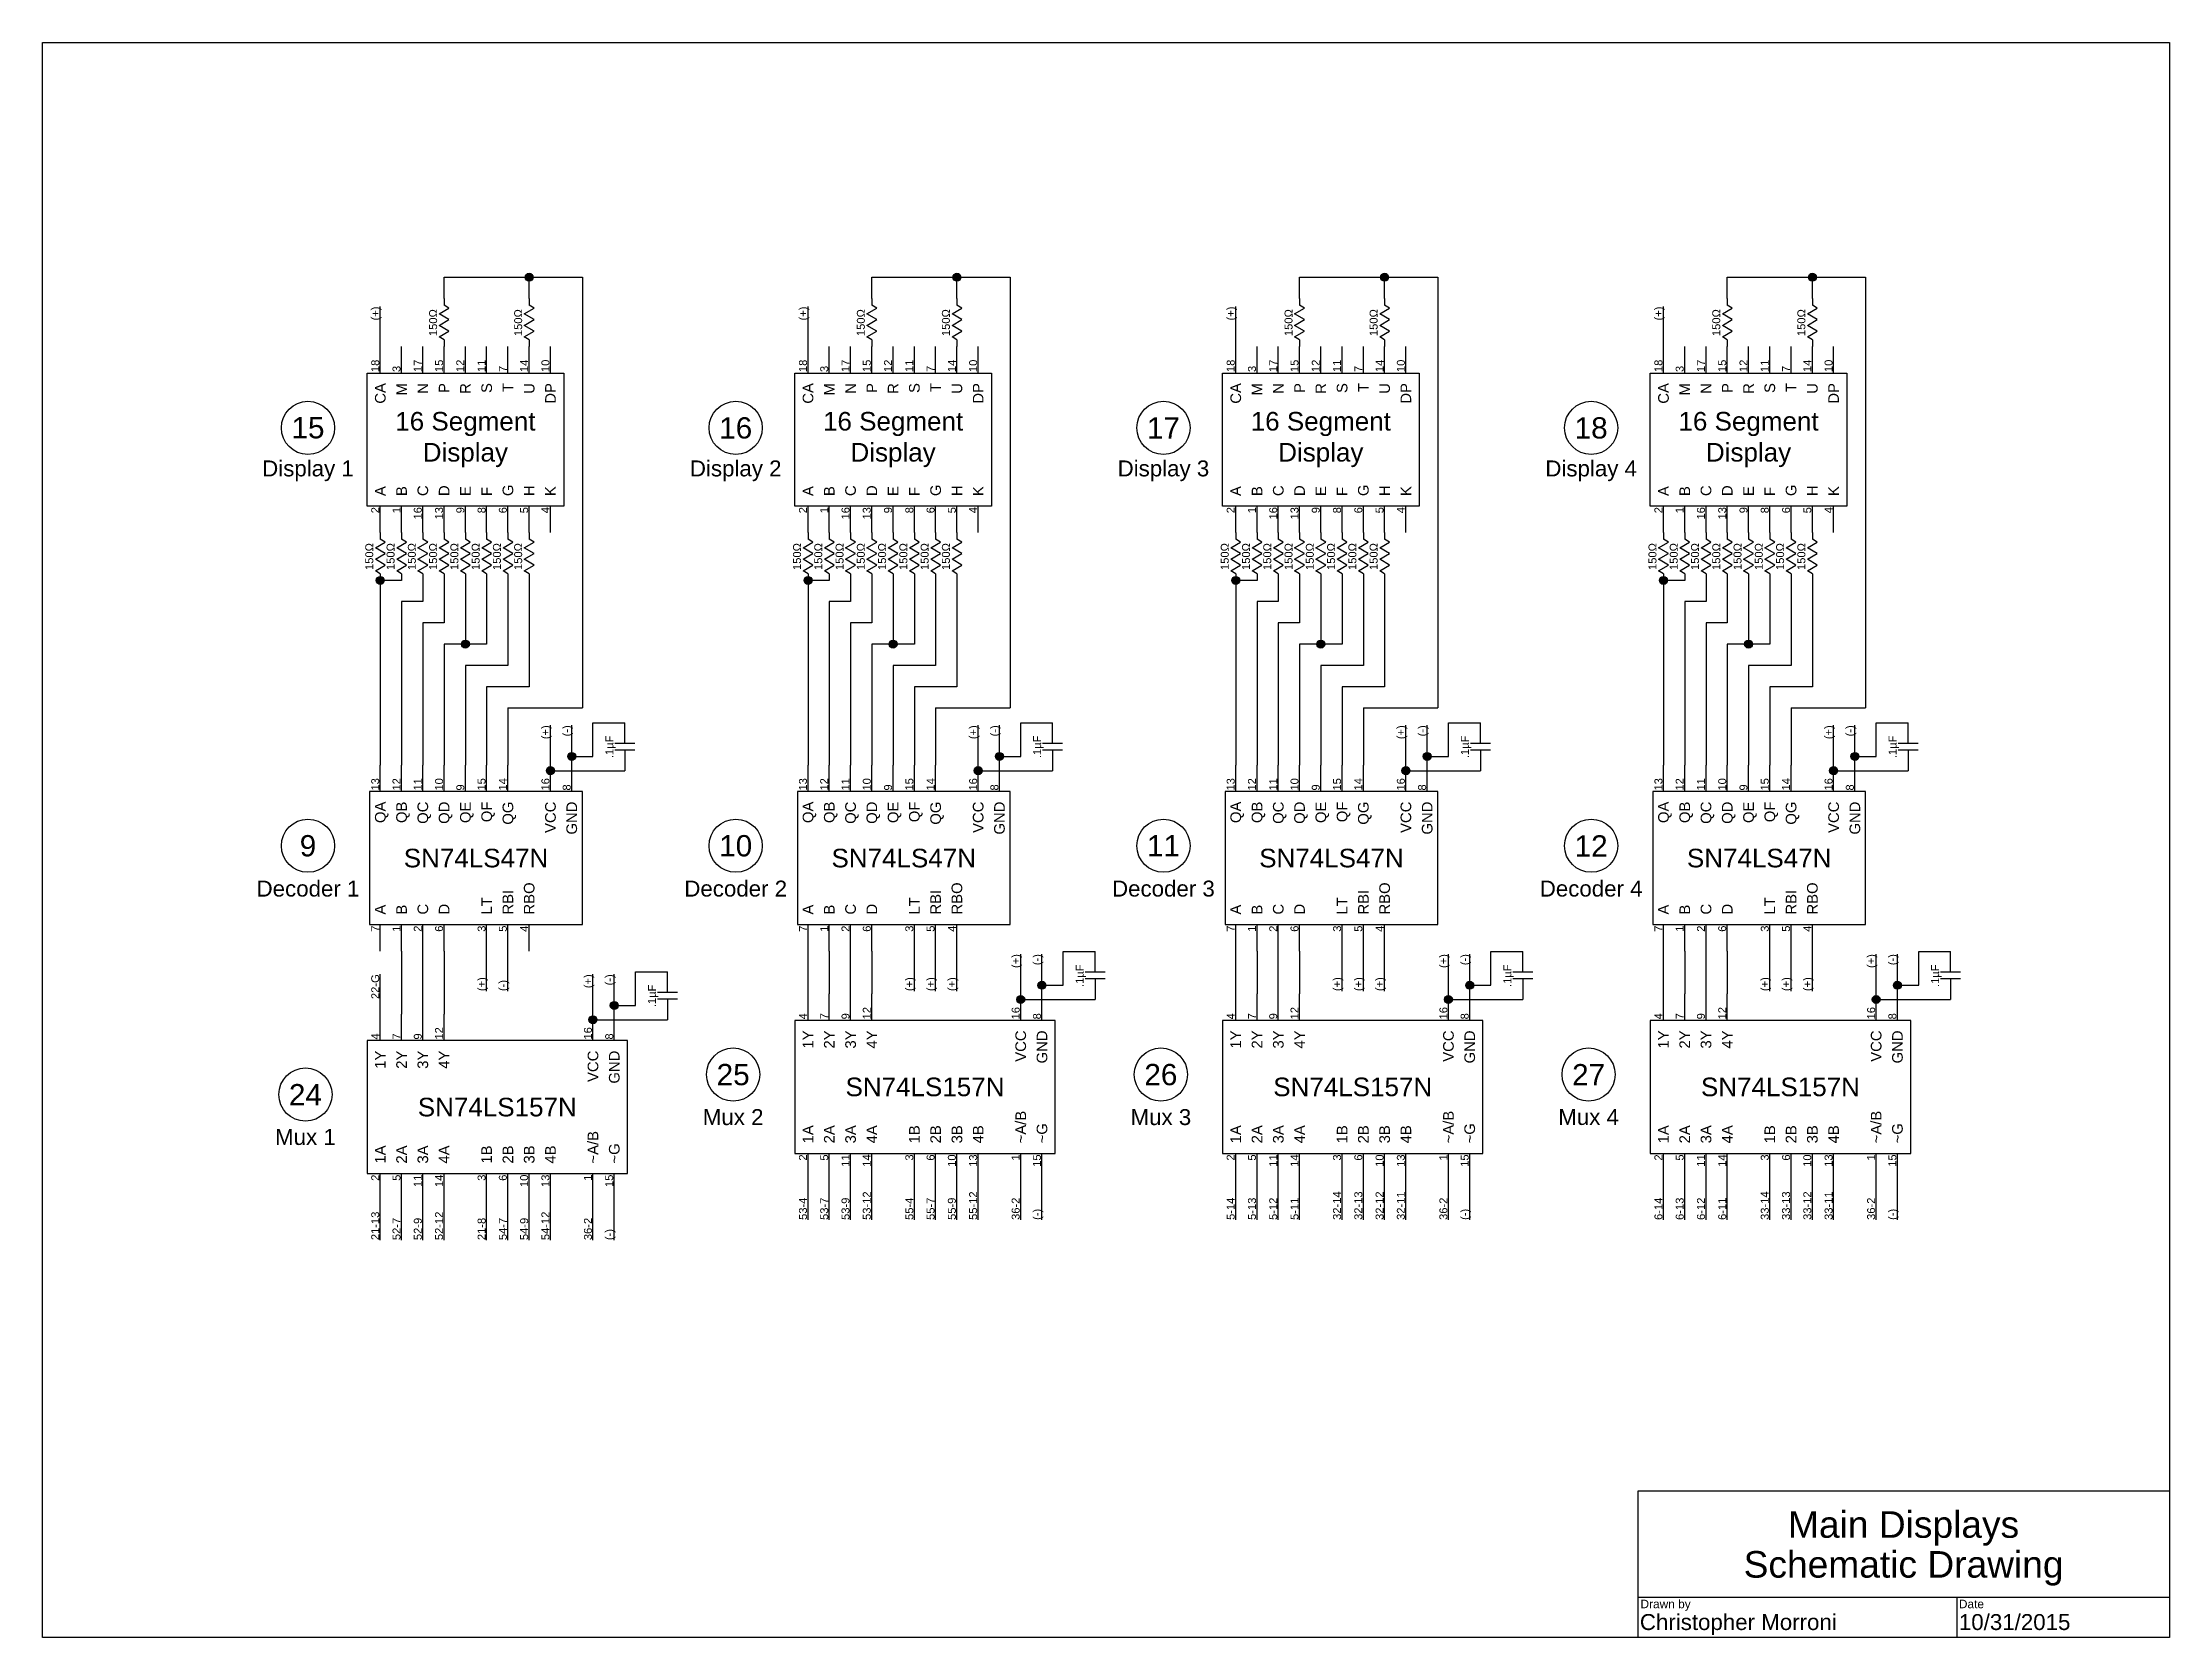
# Model space of a CAD drawing. Header units: inches. Extents: x 0 to 10, y 0 to 7.5.
import ezdxf
from ezdxf.enums import TextEntityAlignment as Align

# ---------------------------------------------------------------- set-up
doc = ezdxf.new("R2010")
doc.units = ezdxf.units.IN
doc.header["$MEASUREMENT"] = 0
doc.styles.get("Standard").update_dxf_attribs({"font": 'arial.ttf'})

# ---------------------------------------------------------------- blocks, each defined once
blk = doc.blocks.new('Title Block')
for p, q in [((0, 0), (0, 7.5)), ((0, 7.5), (10, 7.5)), ((10, 7.5), (10, 0)), ((10, 0.6875), (7.5, 0.6875)), ((7.5, 0.6875), (7.5, 0)), ((10, 0.1875), (7.5, 0.1875)), ((9, 0.1875), (9, 0)), ((10, 0), (0, 0))]:
    blk.add_line(p, q)
for s, p in [('Drawn by', (7.513, 0.1775)), ('Date', (9.01, 0.1775))]:
    blk.add_text(s, height=0.04).set_placement(p, align=Align.TOP_LEFT)
for tag, p in [('TITLELINE1', (8.75, 0.53125)), ('TITLELINE2', (8.75, 0.34375))]:
    blk.add_attdef(tag, text='', height=0.125).set_placement(p, align=Align.MIDDLE_CENTER)
for tag, p in [('DRAWNBY', (7.51, 0.11)), ('DATE', (9.01, 0.11))]:
    blk.add_attdef(tag, text='', height=0.075).set_placement(p, align=Align.TOP_LEFT)
blk = doc.blocks.new('SN74LS47N')
for p, q in [((-0.4375, 0.45), (-0.3125, 0.45)), ((0.3125, 0.45), (0.4375, 0.45)), ((-0.4375, 0.35), (-0.3125, 0.35)), ((0.3125, 0.35), (0.4375, 0.35)), ((-0.4375, 0.25), (-0.3125, 0.25)), ((0.3125, 0.25), (0.4375, 0.25)), ((-0.4375, 0.15), (-0.3125, 0.15)), ((0.3125, 0.15), (0.4375, 0.15)), ((0.3125, 0.05), (0.4375, 0.05)), ((-0.4375, -0.05), (-0.3125, -0.05)), ((0.3125, -0.05), (0.4375, -0.05)), ((-0.4375, -0.15), (-0.3125, -0.15)), ((0.3125, -0.15), (0.4375, -0.15)), ((-0.4375, -0.25), (-0.3125, -0.25)), ((0.3125, -0.35), (0.4375, -0.35)), ((0.3125, -0.45), (0.4375, -0.45))]:
    blk.add_line(p, q)
blk.add_lwpolyline([(0.3125, 0.5), (-0.3125, 0.5), (-0.3125, -0.5), (0.3125, -0.5)], close=True)
for s, p in [('7', (-0.3175, 0.455)), ('1', (-0.3175, 0.355)), ('2', (-0.3175, 0.255)), ('6', (-0.3175, 0.155)), ('3', (-0.3175, -0.045)), ('5', (-0.3175, -0.145)), ('4', (-0.3175, -0.245))]:
    blk.add_text(s, height=0.0375).set_placement(p, align=Align.RIGHT)
for s, p in [('A', (-0.265625, 0.45)), ('B', (-0.265625, 0.35)), ('C', (-0.265625, 0.25)), ('D', (-0.265625, 0.15)), ('LT', (-0.265625, -0.05)), ('RBI', (-0.265625, -0.15)), ('RBO', (-0.265625, -0.25))]:
    blk.add_text(s, height=0.05).set_placement(p, align=Align.MIDDLE_LEFT)
for s, p in [('QA', (0.265625, 0.45)), ('QB', (0.265625, 0.35)), ('QC', (0.265625, 0.25)), ('QD', (0.265625, 0.15)), ('QE', (0.265625, 0.05)), ('QF', (0.265625, -0.05)), ('QG', (0.265625, -0.15)), ('VCC', (0.265625, -0.35)), ('GND', (0.265625, -0.45))]:
    blk.add_text(s, height=0.05).set_placement(p, align=Align.MIDDLE_RIGHT)
for s, p in [('13', (0.3175, 0.455)), ('12', (0.3175, 0.355)), ('11', (0.3175, 0.255)), ('10', (0.3175, 0.155)), ('9', (0.3175, 0.055)), ('15', (0.3175, -0.045)), ('14', (0.3175, -0.145)), ('16', (0.3175, -0.345)), ('8', (0.3175, -0.445))]:
    blk.add_text(s, height=0.0375).set_placement(p)
blk.add_text('SN74LS47N', height=0.0875, rotation=270).set_placement((0, 0), align=Align.MIDDLE_CENTER)
blk = doc.blocks.new('Wire Label Left')
blk.add_line((-0.1875, 0), (0, 0))
blk.add_attdef('FIRSTDESTINATION', (-0.1875, 0.005), '', height=0.0375)
blk.add_attdef('SECONDDESTINATION', text='', height=0.0375).set_placement((-0.1875, -0.005), align=Align.TOP_LEFT)
blk = doc.blocks.new('Wire Label Right')
blk.add_line((0, 0), (0.1875, 0))
blk.add_attdef('FIRSTDESTINATION', text='', height=0.0375).set_placement((0.1875, 0.005), align=Align.RIGHT)
blk.add_attdef('SECONDDESTINATION', text='', height=0.0375).set_placement((0.1875, -0.005), align=Align.TOP_RIGHT)
blk = doc.blocks.new('Device')
blk.add_circle((0, 0), 0.125)
for tag, height, p in [('NUMBER', 0.1, (0, 0)), ('LINE1', 0.075, (0, -0.2)), ('LINE2', 0.075, (0, -0.3)), ('LINE3', 0.075, (0, -0.4)), ('LINE4', 0.075, (0, -0.5))]:
    blk.add_attdef(tag, text='', height=height).set_placement(p, align=Align.MIDDLE)
blk = doc.blocks.new('16 Segment')
for p, q in [((-0.4375, 0.4), (-0.3125, 0.4)), ((0.3125, 0.4), (0.4375, 0.4)), ((-0.4375, 0.3), (-0.3125, 0.3)), ((0.3125, 0.3), (0.4375, 0.3)), ((-0.4375, 0.2), (-0.3125, 0.2)), ((0.3125, 0.2), (0.4375, 0.2)), ((-0.4375, 0.1), (-0.3125, 0.1)), ((0.3125, 0.1), (0.4375, 0.1)), ((-0.4375, 0), (-0.3125, 0)), ((0.3125, 0), (0.4375, 0)), ((-0.4375, -0.1), (-0.3125, -0.1)), ((-0.4375, -0.2), (-0.3125, -0.2)), ((0.3125, -0.1), (0.4375, -0.1)), ((-0.4375, -0.3), (-0.3125, -0.3)), ((0.3125, -0.2), (0.4375, -0.2)), ((-0.4375, -0.4), (-0.3125, -0.4)), ((0.3125, -0.3), (0.4375, -0.3)), ((0.3125, -0.4), (0.4375, -0.4))]:
    blk.add_line(p, q)
blk.add_lwpolyline([(-0.3125, 0.4625), (0.3125, 0.4625), (0.3125, -0.4625), (-0.3125, -0.4625)], close=True)
for s, p in [('2', (-0.3175, 0.405)), ('1', (-0.3175, 0.305)), ('16', (-0.3175, 0.205)), ('13', (-0.3175, 0.105)), ('9', (-0.3175, 0.005)), ('8', (-0.3175, -0.095)), ('6', (-0.3175, -0.195)), ('5', (-0.3175, -0.295)), ('4', (-0.3175, -0.395))]:
    blk.add_text(s, height=0.0375).set_placement(p, align=Align.RIGHT)
for s, p in [('A', (-0.265625, 0.4)), ('B', (-0.265625, 0.3)), ('C', (-0.265625, 0.2)), ('D', (-0.265625, 0.1)), ('E', (-0.265625, 0)), ('F', (-0.265625, -0.1)), ('G', (-0.265625, -0.2)), ('H', (-0.265625, -0.3)), ('K', (-0.265625, -0.4))]:
    blk.add_text(s, height=0.05).set_placement(p, align=Align.MIDDLE_LEFT)
for s, p in [('CA', (0.265625, 0.4)), ('M', (0.265625, 0.3)), ('N', (0.265625, 0.2)), ('P', (0.265625, 0.1)), ('R', (0.265625, 0)), ('S', (0.265625, -0.1)), ('T', (0.265625, -0.2)), ('U', (0.265625, -0.3)), ('DP', (0.265625, -0.4))]:
    blk.add_text(s, height=0.05).set_placement(p, align=Align.MIDDLE_RIGHT)
for s, p in [('18', (0.3175, 0.405)), ('3', (0.3175, 0.305)), ('17', (0.3175, 0.205)), ('15', (0.3175, 0.105)), ('12', (0.3175, 0.005)), ('11', (0.3175, -0.095)), ('7', (0.3175, -0.195)), ('14', (0.3175, -0.295)), ('10', (0.3175, -0.395))]:
    blk.add_text(s, height=0.0375).set_placement(p)
at = {"insert": (0, 0), "char_height": 0.0875, "attachment_point": 5, "rotation": 270}
blk.add_mtext_dynamic_manual_height_columns('16 Segment Display', width=0.67872429, gutter_width=0.123903, heights=[0], dxfattribs=at)
blk = doc.blocks.new('Junction')
h = blk.add_hatch(color=256)
h.dxf.hatch_style = 1
h.paths.add_polyline_path([(-0.01875, 0, 1), (0.01875, 0, 1)])
blk.add_circle((0, 0), 0.01875)
blk = doc.blocks.new('Resistor')
for p, q in [((0.031, 0), (0, 0)), ((0.031, 0), (0.045, 0.023)), ((0.045, 0.023), (0.072, -0.023)), ((0.072, -0.023), (0.099, 0.023)), ((0.099, 0.023), (0.126, -0.023)), ((0.126, -0.023), (0.153, 0.023)), ((0.153, 0.023), (0.18, -0.023)), ((0.18, -0.023), (0.194, 0)), ((0.225, 0), (0.194, 0))]:
    blk.add_line(p, q)
blk.add_attdef('VALUE', text='', height=0.0375).set_placement((0.112, 0.033), align=Align.CENTER)
blk = doc.blocks.new('Capacitor')
for p, q in [((0.097, 0), (0, 0)), ((0.097, -0.047), (0.097, 0.047)), ((0.128, -0.047), (0.128, 0.047)), ((0.128, 0), (0.225, 0))]:
    blk.add_line(p, q)
blk.add_attdef('CAPACITANCE', text='', height=0.0375).set_placement((0.112, 0.054), align=Align.CENTER)
blk = doc.blocks.new('SN74LS157N')
for p, q in [((-0.4375, 0.55), (-0.3125, 0.55)), ((0.3125, 0.55), (0.4375, 0.55)), ((-0.4375, 0.45), (-0.3125, 0.45)), ((0.3125, 0.45), (0.4375, 0.45)), ((-0.4375, 0.35), (-0.3125, 0.35)), ((0.3125, 0.35), (0.4375, 0.35)), ((-0.4375, 0.25), (-0.3125, 0.25)), ((0.3125, 0.25), (0.4375, 0.25)), ((-0.4375, 0.05), (-0.3125, 0.05)), ((-0.4375, -0.05), (-0.3125, -0.05)), ((-0.4375, -0.15), (-0.3125, -0.15)), ((-0.4375, -0.25), (-0.3125, -0.25)), ((-0.4375, -0.45), (-0.3125, -0.45)), ((0.3125, -0.45), (0.4375, -0.45)), ((-0.4375, -0.55), (-0.3125, -0.55)), ((0.3125, -0.55), (0.4375, -0.55))]:
    blk.add_line(p, q)
blk.add_lwpolyline([(0.3125, 0.6125), (-0.3125, 0.6125), (-0.3125, -0.6125), (0.3125, -0.6125)], close=True)
for s, p in [('2', (-0.3175, 0.555)), ('5', (-0.3175, 0.455)), ('11', (-0.3175, 0.355)), ('14', (-0.3175, 0.255)), ('3', (-0.3175, 0.055)), ('6', (-0.3175, -0.045)), ('10', (-0.3175, -0.145)), ('13', (-0.3175, -0.245)), ('1', (-0.3175, -0.445)), ('15', (-0.3175, -0.545))]:
    blk.add_text(s, height=0.0375).set_placement(p, align=Align.RIGHT)
for s, p in [('1A', (-0.265625, 0.55)), ('2A', (-0.265625, 0.45)), ('3A', (-0.265625, 0.35)), ('4A', (-0.265625, 0.25)), ('1B', (-0.265625, 0.05)), ('2B', (-0.265625, -0.05)), ('3B', (-0.265625, -0.15)), ('4B', (-0.265625, -0.25)), ('~A/B', (-0.265625, -0.45)), ('~G', (-0.265625, -0.55))]:
    blk.add_text(s, height=0.05).set_placement(p, align=Align.MIDDLE_LEFT)
for s, p in [('1Y', (0.265625, 0.55)), ('2Y', (0.265625, 0.45)), ('3Y', (0.265625, 0.35)), ('4Y', (0.265625, 0.25)), ('VCC', (0.265625, -0.45)), ('GND', (0.265625, -0.55))]:
    blk.add_text(s, height=0.05).set_placement(p, align=Align.MIDDLE_RIGHT)
for s, p in [('4', (0.3175, 0.555)), ('7', (0.3175, 0.455)), ('9', (0.3175, 0.355)), ('12', (0.3175, 0.255)), ('16', (0.3175, -0.445)), ('8', (0.3175, -0.545))]:
    blk.add_text(s, height=0.0375).set_placement(p)
blk.add_text('SN74LS157N', height=0.0875, rotation=270).set_placement((0, 0), align=Align.MIDDLE_CENTER)

msp = doc.modelspace()

# ---------------------------------------------------------------- linework, layer by layer
for p, q in [((1.888, 6.296), (1.888, 6.396)), ((1.888, 6.396), (2.538, 6.396)), ((2.288, 6.296), (2.288, 6.396)), ((2.538, 6.396), (2.538, 4.371)), ((3.899, 6.296), (3.899, 6.396)), ((3.899, 6.396), (4.549, 6.396)), ((4.299, 6.296), (4.299, 6.396)), ((4.549, 6.396), (4.549, 4.371)), ((5.91, 6.296), (5.91, 6.396)), ((5.91, 6.396), (6.56, 6.396)), ((6.31, 6.296), (6.31, 6.396)), ((6.56, 6.396), (6.56, 4.371)), ((7.921, 6.296), (7.921, 6.396)), ((7.921, 6.396), (8.571, 6.396)), ((8.321, 6.296), (8.321, 6.396)), ((8.571, 6.396), (8.571, 4.371)), ((1.588, 4.971), (1.588, 4.102)), ((1.688, 4.971), (1.588, 4.971)), ((1.788, 4.971), (1.788, 4.871)), ((1.888, 4.971), (1.888, 4.771)), ((1.988, 4.971), (1.988, 4.671)), ((2.088, 4.971), (2.088, 4.671)), ((2.188, 4.971), (2.188, 4.571)), ((2.288, 4.971), (2.288, 4.471)), ((3.599, 4.971), (3.599, 4.102)), ((3.699, 4.971), (3.599, 4.971)), ((3.799, 4.971), (3.799, 4.871)), ((3.899, 4.971), (3.899, 4.771)), ((3.999, 4.971), (3.999, 4.671)), ((4.099, 4.971), (4.099, 4.671)), ((4.199, 4.971), (4.199, 4.571)), ((4.299, 4.971), (4.299, 4.471)), ((5.61, 4.971), (5.61, 4.102)), ((5.71, 4.971), (5.61, 4.971)), ((5.81, 4.971), (5.81, 4.871)), ((5.91, 4.971), (5.91, 4.771)), ((6.01, 4.971), (6.01, 4.671)), ((6.11, 4.971), (6.11, 4.671)), ((6.21, 4.971), (6.21, 4.571)), ((6.31, 4.971), (6.31, 4.471)), ((7.621, 4.971), (7.621, 4.102)), ((7.721, 4.971), (7.621, 4.971)), ((7.821, 4.971), (7.821, 4.871)), ((7.921, 4.971), (7.921, 4.771)), ((8.021, 4.971), (8.021, 4.671)), ((8.121, 4.971), (8.121, 4.671)), ((8.221, 4.971), (8.221, 4.571)), ((8.321, 4.971), (8.321, 4.471)), ((1.788, 4.871), (1.688, 4.871)), ((1.688, 4.871), (1.688, 4.102)), ((3.799, 4.871), (3.699, 4.871)), ((3.699, 4.871), (3.699, 4.102)), ((5.81, 4.871), (5.71, 4.871)), ((5.71, 4.871), (5.71, 4.102)), ((7.821, 4.871), (7.721, 4.871)), ((7.721, 4.871), (7.721, 4.102)), ((1.888, 4.771), (1.788, 4.771)), ((1.788, 4.771), (1.788, 4.102)), ((3.899, 4.771), (3.799, 4.771)), ((3.799, 4.771), (3.799, 4.102)), ((5.91, 4.771), (5.81, 4.771)), ((5.81, 4.771), (5.81, 4.102)), ((7.921, 4.771), (7.821, 4.771)), ((7.821, 4.771), (7.821, 4.102)), ((1.888, 4.671), (1.888, 4.102)), ((2.088, 4.671), (1.888, 4.671)), ((3.899, 4.671), (3.899, 4.102)), ((4.099, 4.671), (3.899, 4.671)), ((5.91, 4.671), (5.91, 4.102)), ((6.11, 4.671), (5.91, 4.671)), ((7.921, 4.671), (7.921, 4.102)), ((8.121, 4.671), (7.921, 4.671)), ((2.188, 4.571), (1.988, 4.571)), ((1.988, 4.571), (1.988, 4.102)), ((4.199, 4.571), (3.999, 4.571)), ((3.999, 4.571), (3.999, 4.102)), ((6.21, 4.571), (6.01, 4.571)), ((6.01, 4.571), (6.01, 4.102)), ((8.221, 4.571), (8.021, 4.571)), ((8.021, 4.571), (8.021, 4.102)), ((2.288, 4.471), (2.088, 4.471)), ((2.088, 4.471), (2.088, 4.102)), ((4.299, 4.471), (4.099, 4.471)), ((4.099, 4.471), (4.099, 4.102)), ((6.31, 4.471), (6.11, 4.471)), ((6.11, 4.471), (6.11, 4.102)), ((8.321, 4.471), (8.121, 4.471)), ((8.121, 4.471), (8.121, 4.102)), ((2.188, 4.371), (2.188, 4.102)), ((2.188, 4.371), (2.538, 4.371)), ((2.588, 4.143), (2.588, 4.301)), ((2.588, 4.301), (2.738, 4.301)), ((4.199, 4.371), (4.199, 4.102)), ((4.199, 4.371), (4.549, 4.371)), ((4.599, 4.143), (4.599, 4.301)), ((4.599, 4.301), (4.749, 4.301)), ((6.21, 4.371), (6.21, 4.102)), ((6.21, 4.371), (6.56, 4.371)), ((6.61, 4.143), (6.61, 4.301)), ((6.61, 4.301), (6.76, 4.301)), ((8.221, 4.371), (8.221, 4.102)), ((8.221, 4.371), (8.571, 4.371)), ((8.621, 4.143), (8.621, 4.301)), ((8.621, 4.301), (8.771, 4.301)), ((2.488, 4.143), (2.588, 4.143)), ((4.499, 4.143), (4.599, 4.143)), ((6.51, 4.143), (6.61, 4.143)), ((8.521, 4.143), (8.621, 4.143)), ((2.388, 4.076), (2.738, 4.076)), ((4.399, 4.076), (4.749, 4.076)), ((6.41, 4.076), (6.76, 4.076)), ((8.421, 4.076), (8.771, 4.076)), ((1.688, 3.227), (1.688, 2.931)), ((1.788, 2.931), (1.788, 3.227)), ((1.888, 3.227), (1.888, 2.931)), ((3.599, 3.026), (3.599, 3.227)), ((3.699, 3.227), (3.699, 3.026)), ((3.799, 3.026), (3.799, 3.227)), ((3.899, 3.227), (3.899, 3.026)), ((4.799, 3.067), (4.799, 3.225)), ((4.799, 3.225), (4.949, 3.225)), ((5.61, 3.026), (5.61, 3.227)), ((5.71, 3.227), (5.71, 3.026)), ((5.81, 3.026), (5.81, 3.227)), ((5.91, 3.227), (5.91, 3.026)), ((6.81, 3.067), (6.81, 3.225)), ((6.81, 3.225), (6.96, 3.225)), ((7.621, 3.026), (7.621, 3.227)), ((7.721, 3.227), (7.721, 3.026)), ((7.821, 3.026), (7.821, 3.227)), ((7.921, 3.227), (7.921, 3.026)), ((8.821, 3.067), (8.821, 3.225)), ((8.821, 3.225), (8.971, 3.225)), ((2.788, 2.972), (2.788, 3.13)), ((2.788, 3.13), (2.938, 3.13)), ((4.599, 3), (4.949, 3)), ((4.699, 3.067), (4.799, 3.067)), ((6.61, 3), (6.96, 3)), ((6.71, 3.067), (6.81, 3.067)), ((8.621, 3), (8.971, 3)), ((8.721, 3.067), (8.821, 3.067)), ((2.588, 2.905), (2.938, 2.905)), ((2.688, 2.972), (2.788, 2.972))]:
    msp.add_line(p, q)

# ---------------------------------------------------------------- block references
for name, p, values in [('Title Block', (0, 0), {'DRAWNBY': 'Christopher Morroni', 'TITLELINE2': 'Schematic Drawing', 'TITLELINE1': 'Main Displays', 'DATE': '10/31/2015'}), ('Device', (1.248, 5.688), {'NUMBER': '15', 'LINE1': 'Display 1'}), ('Device', (3.259, 5.688), {'NUMBER': '16', 'LINE1': 'Display 2'}), ('Device', (5.27, 5.688), {'NUMBER': '17', 'LINE1': 'Display 3'}), ('Device', (7.281, 5.688), {'NUMBER': '18', 'LINE1': 'Display 4'}), ('Device', (1.248, 3.723), {'NUMBER': '9', 'LINE1': 'Decoder 1'}), ('Device', (3.259, 3.723), {'NUMBER': '10', 'LINE1': 'Decoder 2'}), ('Device', (5.27, 3.723), {'NUMBER': '11', 'LINE1': 'Decoder 3'}), ('Device', (7.281, 3.723), {'NUMBER': '12', 'LINE1': 'Decoder 4'}), ('Device', (3.247, 2.647), {'NUMBER': '25', 'LINE1': 'Mux 2'}), ('Device', (5.258, 2.647), {'NUMBER': '26', 'LINE1': 'Mux 3'}), ('Device', (7.269, 2.647), {'NUMBER': '27', 'LINE1': 'Mux 4'}), ('Device', (1.236, 2.553), {'NUMBER': '24', 'LINE1': 'Mux 1'})]:
    msp.add_blockref(name, p).add_auto_attribs(values)
for p in [(2.288, 6.396), (4.299, 6.396), (6.31, 6.396), (8.321, 6.396), (1.588, 4.971), (3.599, 4.971), (5.61, 4.971), (7.621, 4.971), (1.988, 4.671), (3.999, 4.671), (6.01, 4.671), (8.021, 4.671), (2.488, 4.143), (4.499, 4.143), (6.51, 4.143), (8.521, 4.143), (2.388, 4.076), (4.399, 4.076), (6.41, 4.076), (8.421, 4.076), (4.599, 3), (4.699, 3.067), (6.61, 3), (6.71, 3.067), (8.621, 3), (8.721, 3.067), (2.588, 2.905), (2.688, 2.972)]:
    msp.add_blockref('Junction', p)
at = {"rotation": 90}
for name, p, values in [('Wire Label Right', (1.588, 6.071), {'FIRSTDESTINATION': '(+)'}), ('Resistor', (1.888, 6.071), {'VALUE': '150Ω'}), ('Resistor', (2.288, 6.071), {'VALUE': '150Ω'}), ('Wire Label Right', (3.599, 6.071), {'FIRSTDESTINATION': '(+)'}), ('Resistor', (3.899, 6.071), {'VALUE': '150Ω'}), ('Resistor', (4.299, 6.071), {'VALUE': '150Ω'}), ('Wire Label Right', (5.61, 6.071), {'FIRSTDESTINATION': '(+)'}), ('Resistor', (5.91, 6.071), {'VALUE': '150Ω'}), ('Resistor', (6.31, 6.071), {'VALUE': '150Ω'}), ('Wire Label Right', (7.621, 6.071), {'FIRSTDESTINATION': '(+)'}), ('Resistor', (7.921, 6.071), {'VALUE': '150Ω'}), ('Resistor', (8.321, 6.071), {'VALUE': '150Ω'}), ('Resistor', (1.588, 4.971), {'VALUE': '150Ω'}), ('Resistor', (1.688, 4.971), {'VALUE': '150Ω'}), ('Resistor', (1.788, 4.971), {'VALUE': '150Ω'}), ('Resistor', (1.888, 4.971), {'VALUE': '150Ω'}), ('Resistor', (1.988, 4.971), {'VALUE': '150Ω'}), ('Resistor', (2.088, 4.971), {'VALUE': '150Ω'}), ('Resistor', (2.188, 4.971), {'VALUE': '150Ω'}), ('Resistor', (2.288, 4.971), {'VALUE': '150Ω'}), ('Resistor', (3.599, 4.971), {'VALUE': '150Ω'}), ('Resistor', (3.699, 4.971), {'VALUE': '150Ω'}), ('Resistor', (3.799, 4.971), {'VALUE': '150Ω'}), ('Resistor', (3.899, 4.971), {'VALUE': '150Ω'}), ('Resistor', (3.999, 4.971), {'VALUE': '150Ω'}), ('Resistor', (4.099, 4.971), {'VALUE': '150Ω'}), ('Resistor', (4.199, 4.971), {'VALUE': '150Ω'}), ('Resistor', (4.299, 4.971), {'VALUE': '150Ω'}), ('Resistor', (5.61, 4.971), {'VALUE': '150Ω'}), ('Resistor', (5.71, 4.971), {'VALUE': '150Ω'}), ('Resistor', (5.81, 4.971), {'VALUE': '150Ω'}), ('Resistor', (5.91, 4.971), {'VALUE': '150Ω'}), ('Resistor', (6.01, 4.971), {'VALUE': '150Ω'}), ('Resistor', (6.11, 4.971), {'VALUE': '150Ω'}), ('Resistor', (6.21, 4.971), {'VALUE': '150Ω'}), ('Resistor', (6.31, 4.971), {'VALUE': '150Ω'}), ('Resistor', (7.621, 4.971), {'VALUE': '150Ω'}), ('Resistor', (7.721, 4.971), {'VALUE': '150Ω'}), ('Resistor', (7.821, 4.971), {'VALUE': '150Ω'}), ('Resistor', (7.921, 4.971), {'VALUE': '150Ω'}), ('Resistor', (8.021, 4.971), {'VALUE': '150Ω'}), ('Resistor', (8.121, 4.971), {'VALUE': '150Ω'}), ('Resistor', (8.221, 4.971), {'VALUE': '150Ω'}), ('Resistor', (8.321, 4.971), {'VALUE': '150Ω'}), ('Capacitor', (2.738, 4.076), {'CAPACITANCE': '.1µF'}), ('Capacitor', (4.749, 4.076), {'CAPACITANCE': '.1µF'}), ('Capacitor', (6.76, 4.076), {'CAPACITANCE': '.1µF'}), ('Capacitor', (8.771, 4.076), {'CAPACITANCE': '.1µF'}), ('Wire Label Right', (2.388, 4.102), {'FIRSTDESTINATION': '(+)'}), ('Wire Label Right', (2.488, 4.102), {'FIRSTDESTINATION': '(-)'}), ('Wire Label Right', (4.399, 4.102), {'FIRSTDESTINATION': '(+)'}), ('Wire Label Right', (4.499, 4.102), {'FIRSTDESTINATION': '(-)'}), ('Wire Label Right', (6.41, 4.102), {'FIRSTDESTINATION': '(+)'}), ('Wire Label Right', (6.51, 4.102), {'FIRSTDESTINATION': '(-)'}), ('Wire Label Right', (8.421, 4.102), {'FIRSTDESTINATION': '(+)'}), ('Wire Label Right', (8.521, 4.102), {'FIRSTDESTINATION': '(-)'}), ('Wire Label Left', (2.088, 3.227), {'FIRSTDESTINATION': '(+)'}), ('Wire Label Left', (2.188, 3.227), {'FIRSTDESTINATION': '(-)'}), ('Wire Label Left', (4.099, 3.227), {'FIRSTDESTINATION': '(+)'}), ('Wire Label Left', (4.199, 3.227), {'FIRSTDESTINATION': '(+)'}), ('Wire Label Left', (4.299, 3.227), {'FIRSTDESTINATION': '(+)'}), ('Wire Label Right', (4.599, 3.026), {'FIRSTDESTINATION': '(+)'}), ('Wire Label Right', (4.699, 3.026), {'FIRSTDESTINATION': '(-)'}), ('Capacitor', (4.949, 3), {'CAPACITANCE': '.1µF'}), ('Wire Label Left', (6.11, 3.227), {'FIRSTDESTINATION': '(+)'}), ('Wire Label Left', (6.21, 3.227), {'FIRSTDESTINATION': '(+)'}), ('Wire Label Left', (6.31, 3.227), {'FIRSTDESTINATION': '(+)'}), ('Wire Label Right', (6.61, 3.026), {'FIRSTDESTINATION': '(+)'}), ('Wire Label Right', (6.71, 3.026), {'FIRSTDESTINATION': '(-)'}), ('Capacitor', (6.96, 3), {'CAPACITANCE': '.1µF'}), ('Wire Label Left', (8.121, 3.227), {'FIRSTDESTINATION': '(+)'}), ('Wire Label Left', (8.221, 3.227), {'FIRSTDESTINATION': '(+)'}), ('Wire Label Left', (8.321, 3.227), {'FIRSTDESTINATION': '(+)'}), ('Wire Label Right', (8.621, 3.026), {'FIRSTDESTINATION': '(+)'}), ('Wire Label Right', (8.721, 3.026), {'FIRSTDESTINATION': '(-)'}), ('Capacitor', (8.971, 3), {'CAPACITANCE': '.1µF'}), ('Wire Label Right', (1.588, 2.931), {'FIRSTDESTINATION': '22-G'}), ('Wire Label Right', (2.588, 2.931), {'FIRSTDESTINATION': '(+)'}), ('Wire Label Right', (2.688, 2.931), {'FIRSTDESTINATION': '(-)'}), ('Capacitor', (2.938, 2.905), {'CAPACITANCE': '.1µF'}), ('Wire Label Left', (3.599, 2.151), {'FIRSTDESTINATION': '53-4'}), ('Wire Label Left', (3.699, 2.151), {'FIRSTDESTINATION': '53-7'}), ('Wire Label Left', (3.799, 2.151), {'FIRSTDESTINATION': '53-9'}), ('Wire Label Left', (3.899, 2.151), {'FIRSTDESTINATION': '53-12'}), ('Wire Label Left', (4.099, 2.151), {'FIRSTDESTINATION': '55-4'}), ('Wire Label Left', (4.199, 2.151), {'FIRSTDESTINATION': '55-7'}), ('Wire Label Left', (4.299, 2.151), {'FIRSTDESTINATION': '55-9'}), ('Wire Label Left', (4.399, 2.151), {'FIRSTDESTINATION': '55-12'}), ('Wire Label Left', (4.599, 2.151), {'FIRSTDESTINATION': '36-2'}), ('Wire Label Left', (4.699, 2.151), {'FIRSTDESTINATION': '(-)'}), ('Wire Label Left', (5.61, 2.151), {'FIRSTDESTINATION': '5-14'}), ('Wire Label Left', (5.71, 2.151), {'FIRSTDESTINATION': '5-13'}), ('Wire Label Left', (5.81, 2.151), {'FIRSTDESTINATION': '5-12'}), ('Wire Label Left', (5.91, 2.151), {'FIRSTDESTINATION': '5-11'}), ('Wire Label Left', (6.11, 2.151), {'FIRSTDESTINATION': '32-14'}), ('Wire Label Left', (6.21, 2.151), {'FIRSTDESTINATION': '32-13'}), ('Wire Label Left', (6.31, 2.151), {'FIRSTDESTINATION': '32-12'}), ('Wire Label Left', (6.41, 2.151), {'FIRSTDESTINATION': '32-11'}), ('Wire Label Left', (6.61, 2.151), {'FIRSTDESTINATION': '36-2'}), ('Wire Label Left', (6.71, 2.151), {'FIRSTDESTINATION': '(-)'}), ('Wire Label Left', (7.621, 2.151), {'FIRSTDESTINATION': '6-14'}), ('Wire Label Left', (7.721, 2.151), {'FIRSTDESTINATION': '6-13'}), ('Wire Label Left', (7.821, 2.151), {'FIRSTDESTINATION': '6-12'}), ('Wire Label Left', (7.921, 2.151), {'FIRSTDESTINATION': '6-11'}), ('Wire Label Left', (8.121, 2.151), {'FIRSTDESTINATION': '33-14'}), ('Wire Label Left', (8.221, 2.151), {'FIRSTDESTINATION': '33-13'}), ('Wire Label Left', (8.321, 2.151), {'FIRSTDESTINATION': '33-12'}), ('Wire Label Left', (8.421, 2.151), {'FIRSTDESTINATION': '33-11'}), ('Wire Label Left', (8.621, 2.151), {'FIRSTDESTINATION': '36-2'}), ('Wire Label Left', (8.721, 2.151), {'FIRSTDESTINATION': '(-)'}), ('Wire Label Left', (1.588, 2.056), {'FIRSTDESTINATION': '21-13'}), ('Wire Label Left', (1.688, 2.056), {'FIRSTDESTINATION': '52-7'}), ('Wire Label Left', (1.788, 2.056), {'FIRSTDESTINATION': '52-9'}), ('Wire Label Left', (1.888, 2.056), {'FIRSTDESTINATION': '52-12'}), ('Wire Label Left', (2.088, 2.056), {'FIRSTDESTINATION': '21-8'}), ('Wire Label Left', (2.188, 2.056), {'FIRSTDESTINATION': '54-7'}), ('Wire Label Left', (2.288, 2.056), {'FIRSTDESTINATION': '54-9'}), ('Wire Label Left', (2.388, 2.056), {'FIRSTDESTINATION': '54-12'}), ('Wire Label Left', (2.588, 2.056), {'FIRSTDESTINATION': '36-2'}), ('Wire Label Left', (2.688, 2.056), {'FIRSTDESTINATION': '(-)'})]:
    msp.add_blockref(name, p, dxfattribs=at).add_auto_attribs(values)
for name, p in [('16 Segment', (1.988, 5.633)), ('16 Segment', (3.999, 5.633)), ('16 Segment', (6.01, 5.633)), ('16 Segment', (8.021, 5.633)), ('SN74LS47N', (2.038, 3.665)), ('SN74LS47N', (4.049, 3.665)), ('SN74LS47N', (6.06, 3.665)), ('SN74LS47N', (8.071, 3.665)), ('SN74LS157N', (4.149, 2.589)), ('SN74LS157N', (6.16, 2.589)), ('SN74LS157N', (8.171, 2.589)), ('SN74LS157N', (2.138, 2.494))]:
    msp.add_blockref(name, p, dxfattribs=at)

doc.saveas('drawing.dxf')
